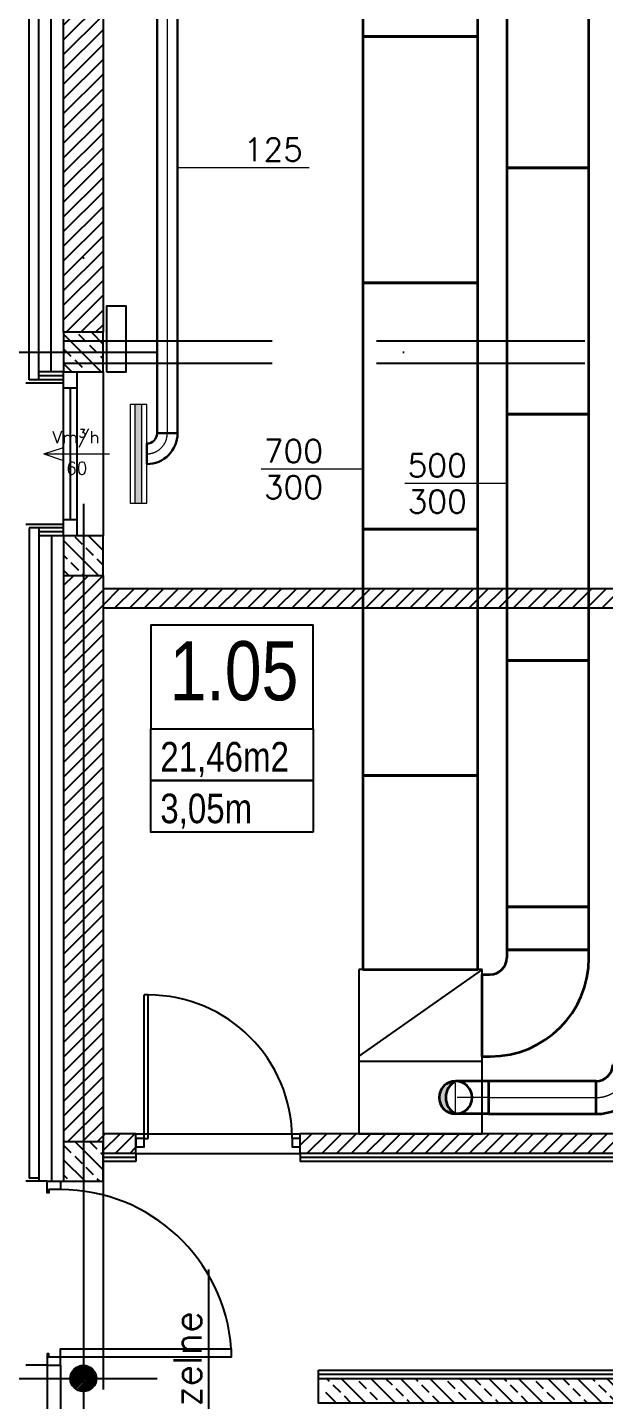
# Model space of a CAD drawing. Header units: millimetres. Extents: x -135140 to 267856, y -70704 to 149933.
# Drawn here: x -53959 to -50448, y -8945 to -584 of the extents above; entities that cross this region are included whole.
import ezdxf
from ezdxf.enums import TextEntityAlignment as Align

# ---------------------------------------------------------------- set-up
doc = ezdxf.new("R2010")
doc.units = ezdxf.units.MM
doc.header["$LTSCALE"] = 99.9
for name, pattern in [('ACAD_ISO03W100', [30, 12, -18]), ('ACAD_ISO10W100', [18, 12, -3, 0, -3]), ('AUDIT_D_080509132939-0', [0]), ('DASHDOT', [25.4, 12.7, -6.35, 0, -6.35]), ('HIDDEN', [9.525, 6.35, -3.175])]:
    doc.linetypes.add(name, pattern=pattern)
for name, color, linetype in [('+48_HACZE', 253, 'Continuous'), ('+48_OPISY_POM', 250, 'Continuous'), ('+48_OSIE', 8, 'Continuous'), ('+48_PODCIĄG', 250, 'ACAD_ISO03W100'), ('+48_PRZEBICIA', 143, 'Continuous'), ('+48_SCIANY', 250, 'Continuous'), ('+48_STOLARKA OKNA', 250, 'Continuous'), ('+48_STOLARKA_DRZWI', 250, 'Continuous'), ('+48_STOLARKA_OKNA', 250, 'Continuous'), ('+48_SŁUPY', 251, 'Continuous'), ('+48_WEŁNA', 252, 'Continuous'), ('+48_WIDOK', 250, 'Continuous'), ('+48_ŻELBET', 250, 'Continuous')]:
    doc.layers.add(name, color=color, linetype=linetype)
for name, color, linetype, lineweight in [('2DH_SYM', 64, 'Continuous', 18), ('2DL_OBJ', 64, 'Continuous', 18), ('2DL_PRE_pu', 30, 'Continuous', 35), ('2DL_PRO_N1', 10, 'Continuous', 30), ('2DL_PRO_pu', 30, 'Continuous', 35), ('2DL_SYM', 64, 'Continuous', 18), ('CP_AXISAC', 7, 'DASHDOT', 0), ('WENTYLACJA NAPISY', 7, 'Continuous', 25)]:
    doc.layers.add(name, color=color, linetype=linetype, lineweight=lineweight)
doc.styles.add('CP_ATTR', font='ROMANS.SHX')
doc.styles.add('WRP_ARIAL', font='ARIAL.TTF', dxfattribs={"width": 0.8})
doc.linetypes.add('BATTING', pattern='A,0.00254,-2.54,[134,ltypeshp.shx,S=2.54,R=0,X=-2.54,Y=0],-5.08,[134,ltypeshp.shx,S=2.54,R=180,X=2.54,Y=0],-2.54', length=10.16254)
pattern_1 = [(225, (-742073.9, -125572.43), (44.9012806, -44.9012806), [])]
pattern_2 = [(135, (-742073.9, -125572.43), (-89.802561, -89.802561), []), (135, (-742073.9, -125482.62), (-89.802561, -89.802561), [63.5, -31.75])]

# ---------------------------------------------------------------- blocks, each defined once
blk = doc.blocks.new('drzwi')
at = {"layer": '+48_STOLARKA_DRZWI'}
for p, q in [((-2, 0), (-2, -70)), ((0, 0), (-2, 0)), ((0, 0), (0, -70)), ((-2, -70), (0, -70))]:
    blk.add_line(p, q, dxfattribs=at)
blk.add_arc((-2, 0), 70, 180, 270, dxfattribs=at)
blk = doc.blocks.new('DRZWI_90')
at = {"layer": '+48_STOLARKA_DRZWI'}
for points in [[(36405.46, 16749.33), (36405.46, 16744.33), (36410.46, 16744.33), (36410.46, 16749.33)], [(36405.46, 16654.33), (36405.46, 16649.33), (36410.46, 16649.33), (36410.46, 16654.33)]]:
    blk.add_lwpolyline(points, close=True, dxfattribs=at)
at = {"layer": '+48_STOLARKA_DRZWI', "xscale": 1.25, "yscale": 1.25, "zscale": 1.25, "rotation": 270}
blk.add_blockref('drzwi', (36405.46, 16654.33), dxfattribs=at)
blk = doc.blocks.new('OPISY_POM_METKA')
at = {"layer": '+48_OPISY_POM', "ltscale": 5}
for points in [[(0, -70), (109.71, -70), (109.71, 0), (0, 0)], [(109.71, -105), (0, -105), (0, -70), (109.71, -70)]]:
    blk.add_lwpolyline(points, close=True, dxfattribs=at)
at = {"layer": '+48_OPISY_POM'}
blk.add_lwpolyline([(109.71, -140), (0, -140), (0, -105), (109.71, -105)], close=True, dxfattribs=at)
at = {"layer": '+48_OPISY_POM', "ltscale": 5, "style": 'WRP_ARIAL', "width": 0.8}
for tag, p, height in [('NRPOM', (25.76, -50.8), 40), ('POW', (6.35, -98.98), 20)]:
    blk.add_attdef(tag, p, '', height=height, dxfattribs=at)
at = {"layer": '+48_OPISY_POM', "style": 'WRP_ARIAL', "width": 0.8}
blk.add_attdef('H', (6.35, -133.98), '', height=20, dxfattribs=at)
blk = doc.blocks.new('2DLAC019')
for p, q in [((-0.5, 0.2), (0.5, 0.2)), ((-0.5, -0.2), (0.5, -0.2))]:
    blk.add_line(p, q)
blk.add_lwpolyline([(-0.5, -0.5), (0.5, -0.5), (0.5, 0.5), (-0.5, 0.5)], close=True)
blk.add_solid([(-0.5, 0.2), (0.5, 0.2), (-0.5, -0.2), (0.5, -0.2)])
at = {"linetype": 'ByBlock', "style": 'CP_ATTR', "flags": 9}
for tag, p in [('NAME', (-0.092, -0.018)), ('NUMBER', (-0.092, -0.018)), ('GROUP', (-0.092, -0.018)), ('ARTICLE', (-0.092, -0.019)), ('CHARACTER', (-0.092, -0.019)), ('TEMPERATURE', (-0.092, -0.018)), ('FLOW', (-0.092, -0.018)), ('PRODUCT-TYPE', (-0.092, -0.019)), ('ORDER-NO', (-0.092, -0.019)), ('PRODUCER', (-0.092, -0.019)), ('PN', (-0.091, -0.018)), ('OTHER', (-0.091, -0.018)), ('DN', (-0.091, -0.019)), ('POWER', (-0.091, -0.019)), ('VOLTAGE', (-0.091, -0.019))]:
    blk.add_attdef(tag, text='', height=0.00005, dxfattribs=at).set_placement(p, align=Align.MIDDLE_LEFT)
blk = doc.blocks.new('CPLS_465')
for q in [(-0.219, 0.094), (0.5, 0), (-0.219, -0.094)]:
    blk.add_line((-0.5, 0), q)
at = {"style": 'CP_ATTR'}
for s, height, p in [('Vm/h', 0.1875, (-0.37, 0.16)), ('3', 0.125, (0.031, 0.25))]:
    blk.add_text(s, height=height, dxfattribs=at).set_placement(p)
blk.add_attdef('VAL', text='', height=0.188, dxfattribs=at).set_placement((0, -0.219), align=Align.MIDDLE)
blk = doc.blocks.new('2CP_AC_ELBW_RO_D125_D125_R125_A90_E0_F0')
at = {"ltscale": 0.15}
for p, q in [((187.5, 125), (62.5, 125)), ((62.5, 125), (62.5, 125)), ((187.5, 125), (187.5, 125)), ((0, -62.5), (0, 62.5)), ((0, 62.5), (0, 62.5)), ((0, -62.5), (0, -62.5))]:
    blk.add_line(p, q, dxfattribs=at)
for radius in [187.5, 62.5]:
    blk.add_arc((0, 125), radius, 270, 0, dxfattribs=at)
at = {"layer": 'CP_AXISAC', "ltscale": 0.15}
for p, q in [((125, 125), (125, 125)), ((0, 0), (0, 0))]:
    blk.add_line(p, q, dxfattribs=at)
blk.add_arc((0, 125), 125, 270, 0, dxfattribs=at)
at = {"linetype": 'ByBlock', "ltscale": 0.15, "style": 'CP_ATTR', "flags": 9}
for tag in ['NAME', 'PRODUCER', 'PRODUCT-TYPE', 'ARTICLE', 'FLOW', 'OTHER']:
    blk.add_attdef(tag, (0, 0), '', height=0.0001, dxfattribs=at)
blk = doc.blocks.new('2CP_AC_PIPE_RO')
at = {"ltscale": 0.15}
for p, q in [((1, 0.5), (0, 0.5)), ((0, 0.5), (0, -0.5)), ((1, -0.5), (1, 0.5)), ((0, -0.5), (1, -0.5))]:
    blk.add_line(p, q, dxfattribs=at)
at = {"layer": 'CP_AXISAC', "ltscale": 0.15}
blk.add_line((0, 0), (1, 0), dxfattribs=at)
at = {"linetype": 'ByBlock', "ltscale": 0.15, "style": 'CP_ATTR', "flags": 9}
for tag in ['NAME', 'PRODUCER', 'PRODUCT-TYPE', 'ARTICLE', 'FLOW', 'OTHER']:
    blk.add_attdef(tag, (0, 0), '', height=0.0001, dxfattribs=at)
blk = doc.blocks.new('CPHS_DS08')
blk.add_line((0, 0), (2, 0))
at = {"style": 'CP_ATTR', "flags": 14}
blk.add_attdef('FI', text='', height=0.35, dxfattribs=at).set_placement((0.784, 0.275), align=Align.MIDDLE)
at = {"style": 'CP_ATTR', "flags": 12}
blk.add_attdef('EVAL_W_MM', text='', height=0.35, dxfattribs=at).set_placement((1.006, 0.275), align=Align.MIDDLE_LEFT)
at = {"linetype": 'ByBlock', "style": 'CP_ATTR', "flags": 9}
blk.add_attdef('VAL', text='', height=0.00005, dxfattribs=at).set_placement((0.408, 0.182), align=Align.MIDDLE_LEFT)
blk = doc.blocks.new('2CP_AC_PIPE_RE')
at = {"ltscale": 0.15}
for p, q in [((1, 0.5), (0, 0.5)), ((0, 0.5), (0, -0.5)), ((1, -0.5), (1, 0.5)), ((0, -0.5), (1, -0.5))]:
    blk.add_line(p, q, dxfattribs=at)
at = {"linetype": 'ByBlock', "ltscale": 0.15, "style": 'CP_ATTR', "flags": 9}
for tag in ['NAME', 'PRODUCER', 'PRODUCT-TYPE', 'ARTICLE', 'FLOW', 'OTHER']:
    blk.add_attdef(tag, (0, 0), '', height=0.0001, dxfattribs=at)
blk = doc.blocks.new('2CP_AC_ELBW_RE_W500_W500_R100_A90_E50_F50_S0_T0')
at = {"ltscale": 0.15}
for p, q in [((650, 400), (150, 400)), ((150, 400), (150, 350)), ((650, 350), (650, 400)), ((0, -250), (0, 250)), ((0, 250), (50, 250)), ((0, -250), (50, -250))]:
    blk.add_line(p, q, dxfattribs=at)
for radius in [600, 100]:
    blk.add_arc((50, 350), radius, 270, 0, dxfattribs=at)
at = {"linetype": 'ByBlock', "ltscale": 0.15, "style": 'CP_ATTR', "flags": 9}
for tag in ['NAME', 'PRODUCER', 'PRODUCT-TYPE', 'ARTICLE', 'FLOW', 'OTHER']:
    blk.add_attdef(tag, (0, 0), '', height=0.0001, dxfattribs=at)
blk = doc.blocks.new('CPHS_DS07')
blk.add_line((0, 0), (-1.55, 0))
at = {"style": 'CP_ATTR', "flags": 12}
for tag, p in [('EVAL_W_MM', (-1.058, 0.275)), ('EVAL_H_MM', (-1.058, -0.275))]:
    blk.add_attdef(tag, text='', height=0.35, dxfattribs=at).set_placement(p, align=Align.MIDDLE)
at = {"linetype": 'ByBlock', "style": 'CP_ATTR', "flags": 9}
blk.add_attdef('VAL', text='', height=0.00005, dxfattribs=at).set_placement((-1.142, 0.182), align=Align.MIDDLE_LEFT)
blk = doc.blocks.new('RoZplus')
blk.add_hatch(color=256).paths.add_polyline_path([(0, 0.5, -0.6), (0, -0.5, 1)])
for centre, radius, start, end in [((0, 0), 0.5, 90, 270), ((0, 0), 0.5, 270, 90), ((-0.267, 0), 0.567, 298.0725, 61.9275)]:
    blk.add_arc(centre, radius, start, end)
blk = doc.blocks.new('2CP_AC_ELBZ_RO_D200_D200_R200_A90_E0_F0_ys')
at = {"ltscale": 0.15}
for p, q in [((0, -100), (0, 100)), ((0, 100), (0, 100)), ((0, 100), (200, 100)), ((0, -100), (0, -100)), ((0, -100), (200, -100))]:
    blk.add_line(p, q, dxfattribs=at)
at = {"layer": 'CP_AXISAC', "ltscale": 0.15}
for p, q in [((200, 100), (200, -100)), ((0, 0), (300, 0))]:
    blk.add_line(p, q, dxfattribs=at)
at = {"ltscale": 0.15, "xscale": 200, "yscale": 200}
blk.add_blockref('RoZplus', (200, 0), dxfattribs=at)
at = {"linetype": 'ByBlock', "ltscale": 0.15, "style": 'CP_ATTR', "flags": 9}
for tag in ['NAME', 'PRODUCER', 'PRODUCT-TYPE', 'ARTICLE', 'FLOW', 'OTHER']:
    blk.add_attdef(tag, (0, 0), '', height=0.0001, dxfattribs=at)
blk = doc.blocks.new('2CP_AC_ELBW_RO_D200_D200_R200_A90_E0_F0')
at = {"ltscale": 0.15}
for p, q in [((300, 200), (100, 200)), ((100, 200), (100, 200)), ((300, 200), (300, 200)), ((0, -100), (0, 100)), ((0, 100), (0, 100)), ((0, -100), (0, -100))]:
    blk.add_line(p, q, dxfattribs=at)
for radius in [300, 100]:
    blk.add_arc((0, 200), radius, 270, 0, dxfattribs=at)
at = {"layer": 'CP_AXISAC', "ltscale": 0.15}
for p, q in [((200, 200), (200, 200)), ((0, 0), (0, 0))]:
    blk.add_line(p, q, dxfattribs=at)
blk.add_arc((0, 200), 200, 270, 0, dxfattribs=at)
at = {"linetype": 'ByBlock', "ltscale": 0.15, "style": 'CP_ATTR', "flags": 9}
for tag in ['NAME', 'PRODUCER', 'PRODUCT-TYPE', 'ARTICLE', 'FLOW', 'OTHER']:
    blk.add_attdef(tag, (0, 0), '', height=0.0001, dxfattribs=at)

msp = doc.modelspace()

# ---------------------------------------------------------------- hatches: boundary and pattern name
at = {"layer": '+48_HACZE', "ltscale": 0.3}
h = msp.add_hatch(dxfattribs=at)
h.set_pattern_fill('ANSI31', color=256, scale=20, angle=180, style=0)
h.set_pattern_definition(pattern_1)
h.paths.add_polyline_path([(-53739.1, 3679.7), (-53739.1, -2440.3), (-53499.1, -2440.3), (-53499.1, 1635.5), (-53499.1, 3439.7), (-51149.1, 3439.7), (-51149.1, 3679.7)])
at = {"layer": '+48_HACZE', "linetype": 'AUDIT_D_080509132939-0'}
h = msp.add_hatch(dxfattribs=at)
h.set_pattern_fill('ANSI33', color=256, scale=20, angle=90, style=0)
h.set_pattern_definition(pattern_2)
h.paths.add_polyline_path([(-53499.1, -2440.3), (-53739.1, -2440.3), (-53739.1, -2680.3), (-53499.1, -2680.3)])
at = {"layer": '+48_HACZE'}
h = msp.add_hatch(dxfattribs=at)
h.set_pattern_fill('ANSI31', color=256, scale=20, angle=180, style=0)
h.set_pattern_definition(pattern_1)
h.paths.add_polyline_path([(-53739.1, -3920.3), (-53739.1, -3680.3), (-53739.1, -3680.3), (-53739.1, -7370.3), (-53499.1, -7370.3), (-53499.1, -3920.3)])
at = {"layer": '+48_HACZE', "linetype": 'AUDIT_D_080509132939-0'}
h = msp.add_hatch(dxfattribs=at)
h.set_pattern_fill('ANSI33', color=256, scale=20, angle=90, style=0)
h.set_pattern_definition([(135, (-742073.9, -125572.43), (-89.802561, -89.802561), []), (135, (-742073.9, -125482.62), (-89.802561, -89.802561), [63.5, -31.75])])
h.paths.add_polyline_path([(-53739.1, -3920.3), (-53499.1, -3920.3), (-53499.1, -3680.3), (-53739.1, -3680.3)])
at = {"layer": '+48_HACZE'}
h = msp.add_hatch(dxfattribs=at)
h.set_pattern_fill('ANSI31', color=256, scale=20, angle=180, style=0)
h.set_pattern_definition([(225, (-742073.9, -125572.43), (44.9012806, -44.9012806), [])])
edge = h.paths.add_edge_path()
edge.add_line((-46749.1, -4000.3), (-53499.1, -4000.3))
edge.add_line((-53499.1, -4000.3), (-53499.1, -4120.3))
edge.add_line((-53499.1, -4120.3), (-46749.1, -4120.3))
edge.add_line((-46749.1, -4120.3), (-46749.1, -7320.3))
edge.add_line((-46749.1, -7320.3), (-52299.1, -7320.3))
edge.add_line((-52299.1, -7320.3), (-52299.1, -7440.3))
edge.add_line((-52299.1, -7440.3), (-46749.1, -7440.3))
edge.add_line((-46749.1, -7440.3), (-46749.1, -7710.3))
edge.add_line((-46749.1, -7710.3), (-46629.1, -7710.3))
edge.add_line((-46629.1, -7710.3), (-46629.1, -3680.3))
edge.add_line((-46629.1, -3680.3), (-46749.1, -3680.3))
edge.add_line((-46749.1, -3680.3), (-46749.1, -4000.3))
h = msp.add_hatch(dxfattribs=at)
h.set_pattern_fill('ANSI31', color=256, scale=20, angle=180, style=0)
h.set_pattern_definition(pattern_1)
h.paths.add_polyline_path([(-53499.1, -7320.3), (-53499.1, -7440.3), (-53299.1, -7440.3), (-53299.1, -7320.3)])
at = {"layer": '+48_HACZE', "linetype": 'AUDIT_D_080509132939-0'}
h = msp.add_hatch(dxfattribs=at)
h.set_pattern_fill('ANSI33', color=256, scale=20, angle=90, style=0)
h.set_pattern_definition(pattern_2)
h.paths.add_polyline_path([(-53739.1, -7610.3), (-53499.1, -7610.3), (-53499.1, -7370.3), (-53739.1, -7370.3)])
at = {"layer": '+48_HACZE'}
h = msp.add_hatch(dxfattribs=at)
h.set_pattern_fill('ANSI31', color=256, scale=3, angle=180, style=0)
h.set_pattern_definition([(225, (-742073.9025, -125572.427), (6.73519209, -6.73519209), [])])
h.paths.add_polyline_path([(-53619.1, -8730.8, 0.414214), (-53698.6, -8810.3), (-53619.1, -8810.3)])
h.paths.add_polyline_path([(-53619.1, -8730.8), (-53619.1, -8810.3), (-53539.6, -8810.3, 0.414214)])
h.paths.add_polyline_path([(-53539.6, -8810.3), (-53619.1, -8810.3), (-53619.1, -8889.8, 0.414214)])
h.paths.add_polyline_path([(-53619.1, -8810.3), (-53698.6, -8810.3, 0.414214), (-53619.1, -8889.8)])
at = {"layer": '+48_HACZE', "linetype": 'AUDIT_D_080509132939-0'}
h = msp.add_hatch(dxfattribs=at)
h.set_pattern_fill('ANSI33', color=256, scale=20, angle=90, style=0)
h.set_pattern_definition([(135, (-742073.9, -125572.43), (-89.802561, -89.802561), []), (135, (-742073.9, -125482.62), (-89.802561, -89.802561), [63.5, -31.75])])
h.paths.add_polyline_path([(-52144.1, -8810.3), (-52144.1, -8960.3), (-46629.1, -8960.3), (-46629.1, -8810.3)])

# ---------------------------------------------------------------- linework, layer by layer
at = {"layer": '+48_OSIE', "linetype": 'ACAD_ISO10W100', "ltscale": 5}
for p, q in [((-53619.1, 5506.2), (-53619.1, -20765.5)), ((-59164.2, -2560.3), (-28211.1, -2560.3)), ((-59164.2, -8810.3), (-28211.1, -8810.3)), ((-59164.2, -8810.3), (-28211.1, -8810.3))]:
    msp.add_line(p, q, dxfattribs=at)
at = {"layer": '+48_PODCIĄG', "linetype": 'HIDDEN', "ltscale": 2}
for p, q in [((-53739, -2491.8), (-44899.1, -2491.8)), ((-53739, -2628.8), (-44899.1, -2628.8))]:
    msp.add_line(p, q, dxfattribs=at)
for points in [[(-53499.1, -2680.3), (-53499.1, -3680.3)], [(-53499.1, -7610.3), (-53499.1, -10140.3)]]:
    msp.add_lwpolyline(points, dxfattribs=at)
at = {"layer": '+48_PRZEBICIA', "ltscale": 0.15}
for p, q in [((-51193, -6320.3), (-51943, -6320.3)), ((-51943, -6320.3), (-51943, -7320.3)), ((-51193, -6320.3), (-51943, -6848.2)), ((-51193, -7320.3), (-51193, -6320.3)), ((-51193, -6879.7), (-51943, -6879.7)), ((-51943, -7320.3), (-51193, -7320.3))]:
    msp.add_line(p, q, dxfattribs=at)
at = {"layer": '+48_SCIANY'}
for p, q in [((-53499.1, 3439.7), (-53499.1, -2440.3)), ((-53499.1, -3920.3), (-53499.1, -7610.3)), ((-53299.1, -7320.3), (-53499.1, -7320.3)), ((-46749.1, -7320.3), (-52299.1, -7320.3)), ((-53299.1, -7440.3), (-53499.1, -7440.3)), ((-46749.1, -7440.3), (-52299.1, -7440.3)), ((-53739.1, -7610.3), (-53499.1, -7610.3))]:
    msp.add_line(p, q, dxfattribs=at)
at = {"layer": '+48_SCIANY', "ltscale": 0.15}
for p, q in [((-53499.1, -4000.3), (-46749.1, -4000.3)), ((-46749.1, -4120.3), (-53499.1, -4120.3))]:
    msp.add_line(p, q, dxfattribs=at)
at = {"layer": '+48_SCIANY'}
for points in [[(-53739.1, -2440.3), (-53739.1, 3679.7)], [(-53739.1, -2680.3), (-53499.1, -2680.3)], [(-53739.1, -3920.3), (-53739.1, -7610.3)]]:
    msp.add_lwpolyline(points, dxfattribs=at)
at = {"layer": '+48_SCIANY', "ltscale": 3}
for points in [[(-53299.1, -7440.3), (-53299.1, -7320.3)], [(-52299.1, -7440.3), (-52299.1, -7320.3)]]:
    msp.add_lwpolyline(points, dxfattribs=at)
at = {"layer": '+48_STOLARKA OKNA'}
for points in [[(-53739.1, -3680.3), (-53739.1, -2680.3), (-53659.1, -2680.3), (-53659.1, -3680.3)], [(-53739.1, -2780.3), (-53739.1, -2680.3), (-53659.1, -2680.3), (-53659.1, -2780.3)], [(-53739.1, -3680.3), (-53739.1, -3580.3), (-53659.1, -3580.3), (-53659.1, -3680.3)]]:
    msp.add_lwpolyline(points, close=True, dxfattribs=at)
msp.add_lwpolyline([(-53699.1, -2780.3), (-53699.1, -3580.3)], dxfattribs=at)
at = {"layer": '+48_STOLARKA_DRZWI'}
msp.add_lwpolyline([(-52719.1, -8630.3), (-52719.1, -8680.3), (-53759.1, -8680.3), (-53759.1, -8630.3)], close=True, dxfattribs=at)
msp.add_arc((-53760.8, -8704.6), 1044.4, 4.0839, 89.91268, dxfattribs=at)
at = {"layer": '+48_STOLARKA_OKNA'}
for p, q in [((-53839.1, -8730.3), (-53839.1, -17343.3)), ((-53759.1, -8730.3), (-53759.1, -17260.3))]:
    msp.add_line(p, q, dxfattribs=at)
for points in [[(-53759.1, -7610.3), (-53759.1, -7660.3), (-53829.1, -7660.3), (-53829.1, -7680.3), (-53839.1, -7680.3), (-53839.1, -7610.3), (-53759.1, -7610.3)], [(-53759.1, -8730.3), (-53759.1, -8680.3), (-53829.1, -8680.3), (-53829.1, -8660.3), (-53839.1, -8660.3), (-53839.1, -8730.3), (-53759.1, -8730.3)]]:
    msp.add_lwpolyline(points, dxfattribs=at)
at = {"layer": '+48_SŁUPY', "linetype": 'AUDIT_D_080509132939-0'}
msp.add_circle((-53619.1, -8810.3), 79.5, dxfattribs=at)
at = {"layer": '+48_WEŁNA', "linetype": 'BATTING', "ltscale": 0.07}
msp.add_line((-53814.1, -2680.3), (-53814.1, 3679.7), dxfattribs=at)
at = {"layer": '+48_WEŁNA', "linetype": 'BATTING', "ltscale": 0.2}
for p, q in [((-53739.1, -2705.3), (-53889.1, -2705.3)), ((-53739.1, -3655.3), (-53889.1, -3655.3))]:
    msp.add_line(p, q, dxfattribs=at)
at = {"layer": '+48_WEŁNA', "linetype": 'BATTING', "ltscale": 0.23}
msp.add_line((-53299.1, -7465.3), (-53499.1, -7465.3), dxfattribs=at)
at = {"layer": '+48_WEŁNA', "linetype": 'BATTING', "ltscale": 0.07}
msp.add_lwpolyline([(-53813.2, -3680.3), (-53813.2, -7610.3)], dxfattribs=at)
at = {"layer": '+48_WEŁNA', "linetype": 'BATTING', "ltscale": 0.023}
for points in [[(-46774.1, -7710.3), (-46774.1, -7465.3), (-52299.1, -7465.3)], [(-52189.1, -8785.3), (-46774.1, -8785.3), (-46774.1, -8710.3)]]:
    msp.add_lwpolyline(points, dxfattribs=at)
at = {"layer": '+48_WIDOK'}
for p, q in [((-53889.1, -2730.3), (-53889.1, 3829.7)), ((-53739.1, -2750.3), (-53969.1, -2750.3)), ((-53739.1, -2730.3), (-53949.1, -2730.3)), ((-53739.1, -2680.3), (-53889.1, -2680.3)), ((-53739.1, -3610.3), (-53969.1, -3610.3)), ((-53739.1, -3630.3), (-53949.1, -3630.3)), ((-53739.1, -3680.3), (-53889.1, -3680.3)), ((-53299.1, -7440.3), (-53299.1, -7490.3)), ((-52299.1, -7440.3), (-52299.1, -7490.3)), ((-53299.1, -7490.3), (-53499.1, -7490.3)), ((-53889.1, -7590.3), (-53949.1, -7590.3)), ((-53839.1, -7610.3), (-53969.1, -7610.3)), ((-53789.1, -7610.3), (-53739.1, -7610.3)), ((-53839.1, -8730.3), (-53969.1, -8730.3)), ((-52189.1, -8810.3), (-52189.1, -8760.3))]:
    msp.add_line(p, q, dxfattribs=at)
at = {"layer": '+48_WIDOK', "linetype": 'HIDDEN', "ltscale": 3}
for p, q in [((-53299.1, -7320.3), (-52299.1, -7320.3)), ((-53299.1, -7440.3), (-52299.1, -7440.3))]:
    msp.add_line(p, q, dxfattribs=at)
at = {"layer": '+48_WIDOK'}
for points in [[(-53949.1, -2730.3), (-53949.1, 3889.7)], [(-53949.1, -3630.3), (-53949.1, -7590.3)], [(-53889.1, -3630.3), (-53889.1, -7610.3)], [(-46799.1, -7710.3), (-46799.1, -7490.3), (-52299.1, -7490.3)], [(-52189.1, -8760.3), (-46799.1, -8760.3), (-46799.1, -8710.3)]]:
    msp.add_lwpolyline(points, dxfattribs=at)
msp.add_lwpolyline([(-53478.6, -2680.3), (-53358.6, -2680.3), (-53358.6, -2280.3), (-53478.6, -2280.3)], close=True, dxfattribs=at)
at = {"layer": '+48_ŻELBET', "linetype": 'AUDIT_D_080509132939-0'}
msp.add_lwpolyline([(-53739.1, -2680.3), (-53499.1, -2680.3), (-53499.1, -2440.3), (-53739.1, -2440.3)], close=True, dxfattribs=at)
at = {"layer": '+48_ŻELBET', "linetype": 'Continuous'}
for points in [[(-53739.1, -3920.3), (-53499.1, -3920.3), (-53499.1, -3680.3), (-53739.1, -3680.3)], [(-53739.1, -7610.3), (-53499.1, -7610.3), (-53499.1, -7370.3), (-53739.1, -7370.3)]]:
    msp.add_lwpolyline(points, close=True, dxfattribs=at)
msp.add_lwpolyline([(-46629.1, -8960.3), (-52189.1, -8960.3), (-52189.1, -8810.3), (-46629.1, -8810.3), (-46629.1, -8960.3)], dxfattribs=at)
at = {"layer": 'WENTYLACJA NAPISY'}
msp.add_lwpolyline([(-52857.7, -8147.9), (-52857.7, -10160.3)], dxfattribs=at)

# ---------------------------------------------------------------- block references
at = {"layer": '+48_OPISY_POM'}
ref = msp.add_blockref('OPISY_POM_METKA', (-53208.1, -4224), dxfattribs=dict(at, xscale=9, yscale=9, zscale=8.999999999984084))
ref.add_attrib('H', '3,05m', (-53151, -5429.7), dxfattribs={"height": 180, "style": 'WRP_ARIAL', "width": 0.8})
ref.add_attrib('NRPOM', '1.05', (-53093.9, -4681.2), dxfattribs={"ltscale": 5, "height": 360, "style": 'WRP_ARIAL', "width": 0.8})
ref.add_attrib('POW', '21,46m2', (-53151, -5114.7), dxfattribs={"ltscale": 5, "height": 180, "style": 'WRP_ARIAL', "width": 0.8})
at = {"layer": '+48_STOLARKA_DRZWI', "xscale": 10, "yscale": 10, "zscale": 10, "rotation": 270}
msp.add_blockref('DRZWI_90', (-219792.4, 356704.2), dxfattribs=at)
at = {"layer": '2DH_SYM', "ltscale": 0.15}
ref = msp.add_blockref('CPHS_DS08', (-53045.9, -1437.1), dxfattribs=dict(at, xscale=400, yscale=400, zscale=400))
ref.add_attrib('EVAL_W_MM', '125', dxfattribs={"layer": '0', "height": 140, "style": 'CP_ATTR', "flags": 12}).set_placement((-52643.3, -1327.1), align=Align.MIDDLE_LEFT)
at = {"layer": '2DH_SYM', "ltscale": 0.15, "xscale": 400, "yscale": 400, "zscale": 400}
for p, values in [((-51918, -3273.7), {'EVAL_W_MM': '700', 'EVAL_H_MM': '300'}), ((-51043, -3360.9), {'EVAL_W_MM': '500', 'EVAL_H_MM': '300'})]:
    msp.add_blockref('CPHS_DS07', p, dxfattribs=at).add_auto_attribs(values)
at = {"layer": '2DL_OBJ', "ltscale": 0.15, "xscale": 600, "yscale": 100, "zscale": 300, "rotation": 90}
msp.add_blockref('2DLAC019', (-53283.4, -3180.3), dxfattribs=at)
at = {"layer": '2DL_PRE_pu', "ltscale": 0.15, "zscale": 300, "rotation": 270}
for p, xscale, yscale in [((-51568, 860.4), 1500, 700), ((-50793, 61.5), 1500, 500), ((-51568, -639.6), 1500, 700), ((-50793, -1438.5), 1500, 500), ((-51568, -2139.6), 1500, 700), ((-50793, -2938.5), 1500, 500), ((-51568, -3639.6), 1500, 700), ((-50793, -4438.5), 1499.999999999999, 500), ((-51568, -5139.6), 1180.65011853439, 700), ((-50793, -5938.5), 261.4626900899166, 500)]:
    msp.add_blockref('2CP_AC_PIPE_RE', p, dxfattribs=dict(at, xscale=xscale, yscale=yscale))
at = {"layer": '2DL_PRE_pu', "ltscale": 0.15, "zscale": 300}
msp.add_blockref('2CP_AC_ELBW_RE_W500_W500_R100_A90_E50_F50_S0_T0', (-51193, -6600), dxfattribs=at)
at = {"layer": '2DL_PRO_N1', "ltscale": 0.15, "xscale": 2552.422632253303, "yscale": 125, "zscale": 125, "rotation": 270}
msp.add_blockref('2CP_AC_PIPE_RO', (-53108.4, -502.8), dxfattribs=at)
at = {"layer": '2DL_PRO_N1', "ltscale": 0.15, "zscale": 125}
msp.add_blockref('2CP_AC_ELBW_RO_D125_D125_R125_A90_E0_F0', (-53233.4, -3180.3), dxfattribs=at)
at = {"layer": '2DL_PRO_pu', "ltscale": 0.15, "zscale": 200}
msp.add_blockref('2CP_AC_ELBW_RO_D200_D200_R200_A90_E0_F0', (-50498.2, -7100), dxfattribs=at)
at = {"layer": '2DL_PRO_pu', "ltscale": 0.15, "zscale": 200, "rotation": 180}
msp.add_blockref('2CP_AC_ELBZ_RO_D200_D200_R200_A90_E0_F0_ys', (-51154.2, -7100), dxfattribs=at)
at = {"layer": '2DL_PRO_pu', "ltscale": 0.15, "xscale": 655.9830165745225, "yscale": 200, "zscale": 200}
msp.add_blockref('2CP_AC_PIPE_RO', (-51154.2, -7100), dxfattribs=at)
at = {"layer": '2DL_SYM', "ltscale": 0.15, "xscale": 400, "yscale": 400, "zscale": 400}
msp.add_blockref('CPLS_465', (-53659.1, -3180.3), dxfattribs=at).add_auto_attribs({'VAL': '60'})

# ---------------------------------------------------------------- texts
at = {"layer": 'WENTYLACJA NAPISY', "insert": (-53070.7, -10050.7), "char_height": 169.531, "width": 522008.156, "attachment_point": 1, "rotation": 90, "style": 'CP_ATTR'}
msp.add_mtext('drzwi szczelne', dxfattribs=at)

doc.saveas('drawing.dxf')
